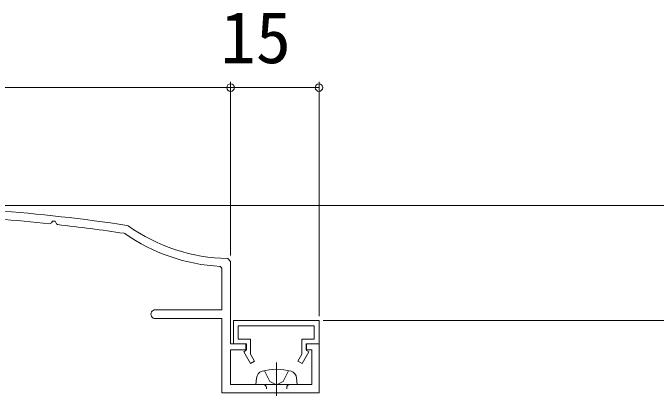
# Model space of a CAD drawing. Units: millimetres, scale not verified. Extents: x -525 to 525, y -785 to 780.
# Drawn here: x -285.9 to -176.7, y -458.4 to -394.7 of the extents above; entities that cross this region are included whole.
import ezdxf
from ezdxf.enums import TextEntityAlignment as Align

# ---------------------------------------------------------------- set-up
doc = ezdxf.new("R2010")
doc.units = ezdxf.units.MM
doc.header["$LTSCALE"] = 4
for name, color, linetype, lineweight in [('0-2_YKK_11', 4, 'Continuous', 18), ('0-4_YKK_13', 4, 'Continuous', 18), ('0-5_YKK_D', 6, 'Continuous', 18)]:
    doc.layers.add(name, color=color, linetype=linetype, lineweight=lineweight)
doc.styles.add('ＭＳ ゴシック', font='')
doc.styles.get('ＭＳ ゴシック').set_extended_font_data('MS Gothic')

msp = doc.modelspace()

# ---------------------------------------------------------------- linework, layer by layer
at = {"layer": '0-2_YKK_11', "color": 30}
for p, q in [((-266.501, -430.747), (-266.286, -430.834)), ((-266.863, -432.14), (-266.989, -432.09))]:
    msp.add_line(p, q, dxfattribs=at)
for points in [[(-278.314, -430.606), (-278.476, -430.485), (-278.656, -430.055), (-279.143, -430.017), (-279.331, -430.322), (-279.619, -430.463)], [(-249.423, -436.36), (-248.931, -436.86), (-248.931, -450.864), (-246.231, -450.864), (-246.231, -451.864), (-248.931, -451.864), (-248.931, -457.764), (-235.131, -457.764), (-235.131, -451.864), (-236.131, -451.864), (-236.131, -450.864), (-233.931, -450.864), (-233.931, -459.164), (-250.431, -459.164), (-250.431, -446.564), (-261.681, -446.564)], [(-261.681, -445.064), (-250.431, -445.064), (-250.431, -438.013), (-250.714, -437.713)]]:
    msp.add_lwpolyline(points, dxfattribs=at)
msp.add_lwpolyline([(-248.431, -446.864), (-233.931, -446.864), (-233.931, -450.864), (-236.031, -450.864), (-236.031, -451.964), (-235.658, -452.179), (-236.803, -454.164), (-237.496, -453.764), (-236.831, -452.611), (-236.831, -450.064), (-234.731, -450.064), (-234.731, -447.764), (-247.631, -447.764), (-247.631, -450.064), (-245.531, -450.064), (-245.531, -452.611), (-244.865, -453.764), (-245.558, -454.164), (-246.704, -452.179), (-246.331, -451.964), (-246.331, -450.864), (-248.431, -450.864)], close=True, dxfattribs=at)
for centre, radius, start, end in [((-311.431, -727.363), 300, 81.38656, 90.00001), ((-311.431, -727.368), 298.604, 83.88427, 85.55948), ((-311.431, -727.364), 298.6, 81.44072, 83.6324), ((-248.931, -406.364), 30, 234.65378, 269.06069), ((-248.931, -406.364), 31.4, 235.17438, 266.74487), ((-261.681, -445.814), 0.75, 89.99999, 270.00001)]:
    msp.add_arc(centre, radius, start, end, dxfattribs=at)
at = {"layer": '0-4_YKK_13'}
for p, q in [((-241.131, -454.01), (-241.131, -468.694)), ((-244.631, -457.764), (-244.533, -456.644)), ((-237.631, -457.764), (-237.729, -456.644)), ((-237.631, -457.764), (-244.631, -457.764)), ((-242.861, -458.264), (-242.861, -458.464)), ((-239.401, -458.264), (-239.401, -458.464))]:
    msp.add_line(p, q, dxfattribs=at)
for points in [[(-243.181, -455.4), (-242.276, -457.216), (-241.131, -457.824)], [(-239.081, -455.4), (-239.986, -457.216), (-241.131, -457.824)]]:
    msp.add_lwpolyline(points, dxfattribs=at)
for centre, radius, start, end in [((-243.238, -456.758), 1.3, 105.88085, 175), ((-241.131, -464.164), 9, 74.11915, 105.88085), ((-239.024, -456.758), 1.3, 5, 74.11915), ((-243.361, -458.264), 0.5, 0, 90), ((-238.901, -458.264), 0.5, 90, 180)]:
    msp.add_arc(centre, radius, start, end, dxfattribs=at)
at = {"layer": '0-5_YKK_D', "color": 30}
for p, q in [((-248.931, -435.86), (-248.931, -406.364)), ((-248.931, -435.86), (-248.931, -406.364)), ((-233.931, -446.164), (-233.931, -406.364)), ((-248.931, -407.364), (-328.931, -407.364)), ((-248.931, -407.364), (-233.931, -407.364))]:
    msp.add_line(p, q, dxfattribs=at)
at = {"layer": '0-5_YKK_D'}
for p, q in [((-327.431, -427.364), (-154.931, -427.364)), ((-233.231, -446.864), (-174.931, -446.864))]:
    msp.add_line(p, q, dxfattribs=at)
at = {"layer": '0-5_YKK_D', "color": 30}
for centre in [(-248.931, -407.364), (-248.931, -407.364), (-233.931, -407.364)]:
    msp.add_circle(centre, 0.637, dxfattribs=at)

# ---------------------------------------------------------------- texts
at = {"layer": '0-5_YKK_D', "color": 30, "style": 'ＭＳ ゴシック'}
msp.add_text('15', height=8.798, dxfattribs=at).set_placement((-250.635, -405.864), align=Align.BOTTOM_LEFT)

doc.saveas('drawing.dxf')
